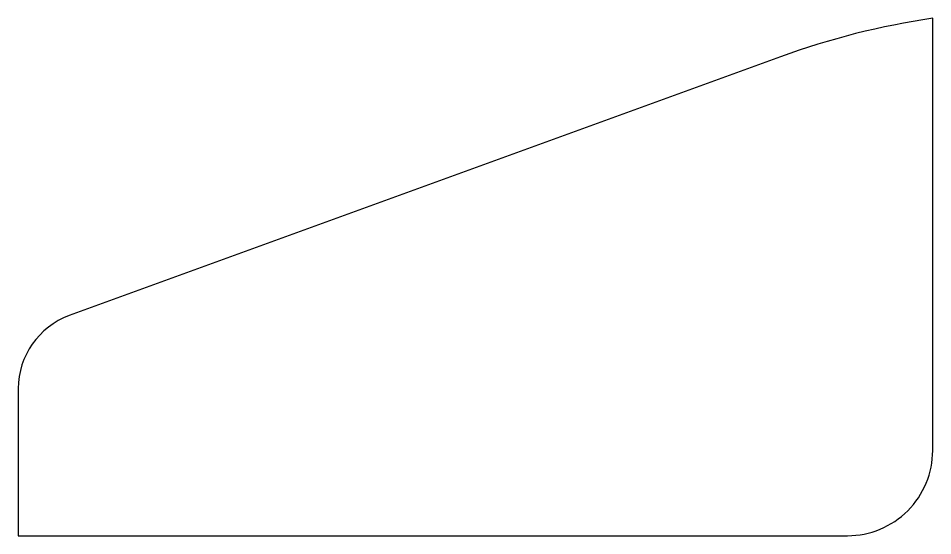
# Model space of a CAD drawing. Header units: inches. Extents: x 264.4 to 323.4, y 265.9 to 299.3.
import ezdxf

# ---------------------------------------------------------------- set-up
doc = ezdxf.new("R2010")
doc.units = ezdxf.units.IN
doc.header["$MEASUREMENT"] = 0

msp = doc.modelspace()

# ---------------------------------------------------------------- linework, layer by layer
msp.add_lwpolyline([(323.387, 299.321, 0.050755), (313.571, 296.839), (267.679, 280.136, 0.315299), (264.389, 275.438), (264.389, 265.939), (317.887, 265.939, 0.414214), (323.387, 271.439)], format="xyb", close=True)

doc.saveas('drawing.dxf')
